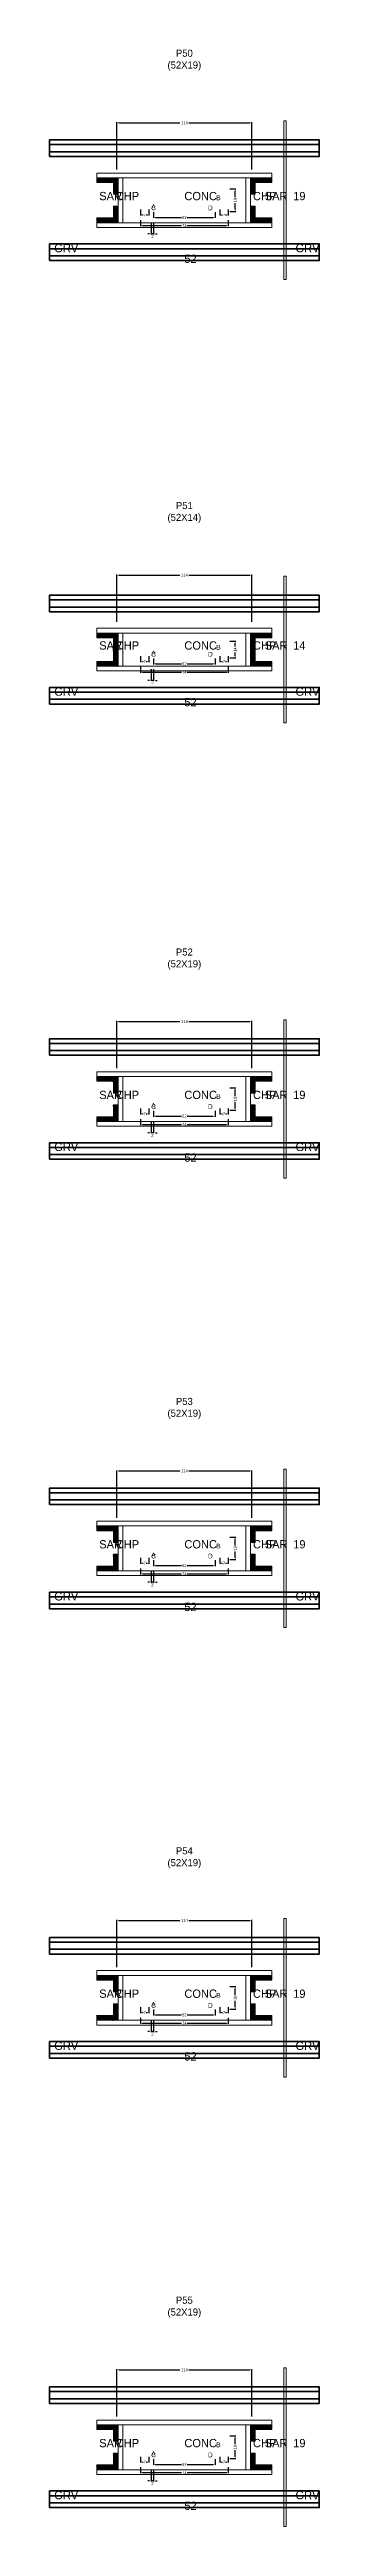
# Model space of a CAD drawing. Header units: centimetres. Extents: x -10500 to 4105, y -36866 to 295.
# Drawn here: x -114 to 114, y -20447 to -18353 of the extents above; entities that cross this region are included whole.
import ezdxf

# ---------------------------------------------------------------- set-up
doc = ezdxf.new("R2010")
doc.units = ezdxf.units.CM
for name, color, linetype in [('COTA', 241, 'Continuous'), ('GRAVATA', 224, 'Continuous'), ('Hachura', 251, 'Continuous'), ('NOMENCLATURA', 7, 'Continuous'), ('SARRAFO', 251, 'Continuous'), ('Texto Seção', 7, 'Continuous')]:
    doc.layers.add(name, color=color, linetype=linetype)
doc.dimstyles.new('cotax2', dxfattribs={"dimtxt": 2.5, "dimasz": 1.5, "dimexe": 0.5, "dimexo": 0.5, "dimgap": 0.5, "dimtad": 1, "dimcen": 2.5, "dimazin": 3, "dimtfac": 1, "dimtmove": 0, "dimatfit": 3})

# ---------------------------------------------------------------- blocks, each defined once
blk = doc.blocks.new('_CLOSEDFILLED')
at = {"color": 0, "linetype": 'BYBLOCK'}
blk.add_solid([(-1, 0.2), (0, 0), (-1, -0.2)], dxfattribs=at)
blk = doc.blocks.new('*D1288')
for p, q in [((-37, -18497), (-37, -18502)), ((-35.5, -18501.5), (-2.5, -18501.5)), ((2.5, -18501.5), (35.5, -18501.5)), ((37, -18497), (37, -18502))]:
    blk.add_line(p, q)
at = {"layer": 'Defpoints'}
for p in [(-37, -18496.5), (-37, -18501.5), (37, -18496.5)]:
    blk.add_point(p, dxfattribs=at)
at = {"layer": 'COTA', "xscale": 1.5, "yscale": 1.5, "rotation": 180}
blk.add_blockref('_CLOSEDFILLED', (-37, -18501.5), dxfattribs=at)
at = {"layer": 'COTA', "xscale": 1.5, "yscale": 1.5}
blk.add_blockref('_CLOSEDFILLED', (37, -18501.5), dxfattribs=at)
at = {"layer": 'COTA', "insert": (0, -18501.5), "char_height": 2.5, "attachment_point": 5}
blk.add_mtext('74', dxfattribs=at)
blk = doc.blocks.new('*D1289')
for p, q in [((-26, -18490), (-26, -18495)), ((26, -18490), (26, -18495)), ((-24.5, -18494.5), (-2.5, -18494.5)), ((2.5, -18494.5), (24.5, -18494.5))]:
    blk.add_line(p, q)
at = {"layer": 'Defpoints'}
for p in [(-26, -18489.5), (26, -18489.5), (-26, -18494.5)]:
    blk.add_point(p, dxfattribs=at)
at = {"layer": 'COTA', "xscale": 1.5, "yscale": 1.5, "rotation": 180}
blk.add_blockref('_CLOSEDFILLED', (-26, -18494.5), dxfattribs=at)
at = {"layer": 'COTA', "xscale": 1.5, "yscale": 1.5}
blk.add_blockref('_CLOSEDFILLED', (26, -18494.5), dxfattribs=at)
at = {"layer": 'COTA', "insert": (0, -18494.5), "char_height": 2.5, "attachment_point": 5}
blk.add_mtext('52', dxfattribs=at)
blk = doc.blocks.new('*D1290')
for p, q in [((38.5, -18470.5), (43.5, -18470.5)), ((43, -18477.5), (43, -18472)), ((38.5, -18489.5), (43.5, -18489.5)), ((43, -18488), (43, -18482.5))]:
    blk.add_line(p, q)
at = {"layer": 'Defpoints'}
for p in [(38, -18470.5), (38, -18489.5), (43, -18489.5)]:
    blk.add_point(p, dxfattribs=at)
at = {"layer": 'COTA', "xscale": 1.5, "yscale": 1.5}
for p, rotation in [((43, -18470.5), 90), ((43, -18489.5), 270)]:
    blk.add_blockref('_CLOSEDFILLED', p, dxfattribs=dict(at, rotation=rotation))
at = {"layer": 'COTA', "insert": (43, -18480), "char_height": 2.5, "attachment_point": 5, "rotation": 90}
blk.add_mtext('19', dxfattribs=at)
blk = doc.blocks.new('*D1291')
for p, q in [((-37, -18488), (-37, -18493)), ((-35.5, -18492.5), (-34.75, -18492.5)), ((-32.25, -18492.5), (-31.5, -18492.5)), ((-30, -18488), (-30, -18493))]:
    blk.add_line(p, q)
at = {"layer": 'Defpoints'}
for p in [(-37, -18487.5), (-37, -18492.5), (-30, -18487.5)]:
    blk.add_point(p, dxfattribs=at)
at = {"layer": 'COTA', "xscale": 1.5, "yscale": 1.5, "rotation": 180}
blk.add_blockref('_CLOSEDFILLED', (-37, -18492.5), dxfattribs=at)
at = {"layer": 'COTA', "xscale": 1.5, "yscale": 1.5}
blk.add_blockref('_CLOSEDFILLED', (-30, -18492.5), dxfattribs=at)
at = {"layer": 'COTA', "insert": (-33.5, -18492.5), "char_height": 2.5, "attachment_point": 5}
blk.add_mtext('7', dxfattribs=at)
blk = doc.blocks.new('*D1292')
for p, q in [((30, -18488), (30, -18493)), ((31.5, -18492.5), (32.25, -18492.5)), ((34.75, -18492.5), (35.5, -18492.5)), ((37, -18488), (37, -18493))]:
    blk.add_line(p, q)
at = {"layer": 'Defpoints'}
for p in [(30, -18487.5), (30, -18492.5), (37, -18487.5)]:
    blk.add_point(p, dxfattribs=at)
at = {"layer": 'COTA', "xscale": 1.5, "yscale": 1.5, "rotation": 180}
blk.add_blockref('_CLOSEDFILLED', (30, -18492.5), dxfattribs=at)
at = {"layer": 'COTA', "xscale": 1.5, "yscale": 1.5}
blk.add_blockref('_CLOSEDFILLED', (37, -18492.5), dxfattribs=at)
at = {"layer": 'COTA', "insert": (33.5, -18492.5), "char_height": 2.5, "attachment_point": 5}
blk.add_mtext('7', dxfattribs=at)
blk = doc.blocks.new('*D1293')
for p, q in [((-57, -18454), (-57, -18414)), ((-55.5, -18414.5), (-3.75, -18414.5)), ((3.75, -18414.5), (55.5, -18414.5)), ((57, -18454), (57, -18414))]:
    blk.add_line(p, q)
at = {"layer": 'Defpoints'}
for p in [(-57, -18414.5), (-57, -18454.5), (57, -18454.5)]:
    blk.add_point(p, dxfattribs=at)
at = {"layer": 'COTA', "xscale": 1.5, "yscale": 1.5, "rotation": 180}
blk.add_blockref('_CLOSEDFILLED', (-57, -18414.5), dxfattribs=at)
at = {"layer": 'COTA', "xscale": 1.5, "yscale": 1.5}
blk.add_blockref('_CLOSEDFILLED', (57, -18414.5), dxfattribs=at)
at = {"layer": 'COTA', "insert": (0, -18414.5), "char_height": 2.5, "attachment_point": 5}
blk.add_mtext('114', dxfattribs=at)
blk = doc.blocks.new('*D1314')
for p, q in [((-37, -18874.5), (-37, -18879.5)), ((-35.5, -18879), (-2.5, -18879)), ((2.5, -18879), (35.5, -18879)), ((37, -18874.5), (37, -18879.5))]:
    blk.add_line(p, q)
at = {"layer": 'Defpoints'}
for p in [(-37, -18874), (-37, -18879), (37, -18874)]:
    blk.add_point(p, dxfattribs=at)
at = {"layer": 'COTA', "xscale": 1.5, "yscale": 1.5, "rotation": 180}
blk.add_blockref('_CLOSEDFILLED', (-37, -18879), dxfattribs=at)
at = {"layer": 'COTA', "xscale": 1.5, "yscale": 1.5}
blk.add_blockref('_CLOSEDFILLED', (37, -18879), dxfattribs=at)
at = {"layer": 'COTA', "insert": (0, -18879), "char_height": 2.5, "attachment_point": 5}
blk.add_mtext('74', dxfattribs=at)
blk = doc.blocks.new('*D1315')
for p, q in [((-26, -18867.5), (-26, -18872.5)), ((26, -18867.5), (26, -18872.5)), ((-24.5, -18872), (-2.5, -18872)), ((2.5, -18872), (24.5, -18872))]:
    blk.add_line(p, q)
at = {"layer": 'Defpoints'}
for p in [(-26, -18867), (26, -18867), (-26, -18872)]:
    blk.add_point(p, dxfattribs=at)
at = {"layer": 'COTA', "xscale": 1.5, "yscale": 1.5, "rotation": 180}
blk.add_blockref('_CLOSEDFILLED', (-26, -18872), dxfattribs=at)
at = {"layer": 'COTA', "xscale": 1.5, "yscale": 1.5}
blk.add_blockref('_CLOSEDFILLED', (26, -18872), dxfattribs=at)
at = {"layer": 'COTA', "insert": (0, -18872), "char_height": 2.5, "attachment_point": 5}
blk.add_mtext('52', dxfattribs=at)
blk = doc.blocks.new('*D1316')
for p, q in [((38.5, -18853), (43.5, -18853)), ((38.5, -18867), (43.5, -18867)), ((43, -18857.5), (43, -18854.5)), ((43, -18865.5), (43, -18862.5))]:
    blk.add_line(p, q)
at = {"layer": 'Defpoints'}
for p in [(38, -18853), (38, -18867), (43, -18867)]:
    blk.add_point(p, dxfattribs=at)
at = {"layer": 'COTA', "xscale": 1.5, "yscale": 1.5}
for p, rotation in [((43, -18853), 90), ((43, -18867), 270)]:
    blk.add_blockref('_CLOSEDFILLED', p, dxfattribs=dict(at, rotation=rotation))
at = {"layer": 'COTA', "insert": (43, -18860), "char_height": 2.5, "attachment_point": 5, "rotation": 90}
blk.add_mtext('14', dxfattribs=at)
blk = doc.blocks.new('*D1317')
for p, q in [((-37, -18865.5), (-37, -18870.5)), ((-35.5, -18870), (-34.75, -18870)), ((-32.25, -18870), (-31.5, -18870)), ((-30, -18865.5), (-30, -18870.5))]:
    blk.add_line(p, q)
at = {"layer": 'Defpoints'}
for p in [(-37, -18865), (-37, -18870), (-30, -18865)]:
    blk.add_point(p, dxfattribs=at)
at = {"layer": 'COTA', "xscale": 1.5, "yscale": 1.5, "rotation": 180}
blk.add_blockref('_CLOSEDFILLED', (-37, -18870), dxfattribs=at)
at = {"layer": 'COTA', "xscale": 1.5, "yscale": 1.5}
blk.add_blockref('_CLOSEDFILLED', (-30, -18870), dxfattribs=at)
at = {"layer": 'COTA', "insert": (-33.5, -18870), "char_height": 2.5, "attachment_point": 5}
blk.add_mtext('7', dxfattribs=at)
blk = doc.blocks.new('*D1318')
for p, q in [((30, -18865.5), (30, -18870.5)), ((31.5, -18870), (32.25, -18870)), ((34.75, -18870), (35.5, -18870)), ((37, -18865.5), (37, -18870.5))]:
    blk.add_line(p, q)
at = {"layer": 'Defpoints'}
for p in [(30, -18865), (30, -18870), (37, -18865)]:
    blk.add_point(p, dxfattribs=at)
at = {"layer": 'COTA', "xscale": 1.5, "yscale": 1.5, "rotation": 180}
blk.add_blockref('_CLOSEDFILLED', (30, -18870), dxfattribs=at)
at = {"layer": 'COTA', "xscale": 1.5, "yscale": 1.5}
blk.add_blockref('_CLOSEDFILLED', (37, -18870), dxfattribs=at)
at = {"layer": 'COTA', "insert": (33.5, -18870), "char_height": 2.5, "attachment_point": 5}
blk.add_mtext('7', dxfattribs=at)
blk = doc.blocks.new('*D1319')
for p, q in [((-57, -18836.5), (-57, -18796.5)), ((-55.5, -18797), (-3.75, -18797)), ((3.75, -18797), (55.5, -18797)), ((57, -18836.5), (57, -18796.5))]:
    blk.add_line(p, q)
at = {"layer": 'Defpoints'}
for p in [(-57, -18797), (-57, -18837), (57, -18837)]:
    blk.add_point(p, dxfattribs=at)
at = {"layer": 'COTA', "xscale": 1.5, "yscale": 1.5, "rotation": 180}
blk.add_blockref('_CLOSEDFILLED', (-57, -18797), dxfattribs=at)
at = {"layer": 'COTA', "xscale": 1.5, "yscale": 1.5}
blk.add_blockref('_CLOSEDFILLED', (57, -18797), dxfattribs=at)
at = {"layer": 'COTA', "insert": (0, -18797), "char_height": 2.5, "attachment_point": 5}
blk.add_mtext('114', dxfattribs=at)
blk = doc.blocks.new('*D1340')
for p, q in [((-37, -19257), (-37, -19262)), ((-35.5, -19261.5), (-2.5, -19261.5)), ((2.5, -19261.5), (35.5, -19261.5)), ((37, -19257), (37, -19262))]:
    blk.add_line(p, q)
at = {"layer": 'Defpoints'}
for p in [(-37, -19256.5), (-37, -19261.5), (37, -19256.5)]:
    blk.add_point(p, dxfattribs=at)
at = {"layer": 'COTA', "xscale": 1.5, "yscale": 1.5, "rotation": 180}
blk.add_blockref('_CLOSEDFILLED', (-37, -19261.5), dxfattribs=at)
at = {"layer": 'COTA', "xscale": 1.5, "yscale": 1.5}
blk.add_blockref('_CLOSEDFILLED', (37, -19261.5), dxfattribs=at)
at = {"layer": 'COTA', "insert": (0, -19261.5), "char_height": 2.5, "attachment_point": 5}
blk.add_mtext('74', dxfattribs=at)
blk = doc.blocks.new('*D1341')
for p, q in [((-26, -19250), (-26, -19255)), ((-24.5, -19254.5), (-2.5, -19254.5)), ((2.5, -19254.5), (24.5, -19254.5)), ((26, -19250), (26, -19255))]:
    blk.add_line(p, q)
at = {"layer": 'Defpoints'}
for p in [(-26, -19249.5), (-26, -19254.5), (26, -19249.5)]:
    blk.add_point(p, dxfattribs=at)
at = {"layer": 'COTA', "xscale": 1.5, "yscale": 1.5, "rotation": 180}
blk.add_blockref('_CLOSEDFILLED', (-26, -19254.5), dxfattribs=at)
at = {"layer": 'COTA', "xscale": 1.5, "yscale": 1.5}
blk.add_blockref('_CLOSEDFILLED', (26, -19254.5), dxfattribs=at)
at = {"layer": 'COTA', "insert": (0, -19254.5), "char_height": 2.5, "attachment_point": 5}
blk.add_mtext('52', dxfattribs=at)
blk = doc.blocks.new('*D1342')
for p, q in [((38.5, -19230.5), (43.5, -19230.5)), ((43, -19237.5), (43, -19232)), ((43, -19248), (43, -19242.5)), ((38.5, -19249.5), (43.5, -19249.5))]:
    blk.add_line(p, q)
at = {"layer": 'Defpoints'}
for p in [(38, -19230.5), (38, -19249.5), (43, -19249.5)]:
    blk.add_point(p, dxfattribs=at)
at = {"layer": 'COTA', "xscale": 1.5, "yscale": 1.5}
for p, rotation in [((43, -19230.5), 90), ((43, -19249.5), 270)]:
    blk.add_blockref('_CLOSEDFILLED', p, dxfattribs=dict(at, rotation=rotation))
at = {"layer": 'COTA', "insert": (43, -19240), "char_height": 2.5, "attachment_point": 5, "rotation": 90}
blk.add_mtext('19', dxfattribs=at)
blk = doc.blocks.new('*D1343')
for p, q in [((-37, -19248), (-37, -19253)), ((-35.5, -19252.5), (-34.75, -19252.5)), ((-32.25, -19252.5), (-31.5, -19252.5)), ((-30, -19248), (-30, -19253))]:
    blk.add_line(p, q)
at = {"layer": 'Defpoints'}
for p in [(-37, -19247.5), (-30, -19247.5), (-37, -19252.5)]:
    blk.add_point(p, dxfattribs=at)
at = {"layer": 'COTA', "xscale": 1.5, "yscale": 1.5, "rotation": 180}
blk.add_blockref('_CLOSEDFILLED', (-37, -19252.5), dxfattribs=at)
at = {"layer": 'COTA', "xscale": 1.5, "yscale": 1.5}
blk.add_blockref('_CLOSEDFILLED', (-30, -19252.5), dxfattribs=at)
at = {"layer": 'COTA', "insert": (-33.5, -19252.5), "char_height": 2.5, "attachment_point": 5}
blk.add_mtext('7', dxfattribs=at)
blk = doc.blocks.new('*D1344')
for p, q in [((30, -19248), (30, -19253)), ((31.5, -19252.5), (32.25, -19252.5)), ((34.75, -19252.5), (35.5, -19252.5)), ((37, -19248), (37, -19253))]:
    blk.add_line(p, q)
at = {"layer": 'Defpoints'}
for p in [(30, -19247.5), (37, -19247.5), (30, -19252.5)]:
    blk.add_point(p, dxfattribs=at)
at = {"layer": 'COTA', "xscale": 1.5, "yscale": 1.5, "rotation": 180}
blk.add_blockref('_CLOSEDFILLED', (30, -19252.5), dxfattribs=at)
at = {"layer": 'COTA', "xscale": 1.5, "yscale": 1.5}
blk.add_blockref('_CLOSEDFILLED', (37, -19252.5), dxfattribs=at)
at = {"layer": 'COTA', "insert": (33.5, -19252.5), "char_height": 2.5, "attachment_point": 5}
blk.add_mtext('7', dxfattribs=at)
blk = doc.blocks.new('*D1345')
for p, q in [((-57, -19214), (-57, -19174)), ((-55.5, -19174.5), (-3.75, -19174.5)), ((3.75, -19174.5), (55.5, -19174.5)), ((57, -19214), (57, -19174))]:
    blk.add_line(p, q)
at = {"layer": 'Defpoints'}
for p in [(-57, -19174.5), (-57, -19214.5), (57, -19214.5)]:
    blk.add_point(p, dxfattribs=at)
at = {"layer": 'COTA', "xscale": 1.5, "yscale": 1.5, "rotation": 180}
blk.add_blockref('_CLOSEDFILLED', (-57, -19174.5), dxfattribs=at)
at = {"layer": 'COTA', "xscale": 1.5, "yscale": 1.5}
blk.add_blockref('_CLOSEDFILLED', (57, -19174.5), dxfattribs=at)
at = {"layer": 'COTA', "insert": (0, -19174.5), "char_height": 2.5, "attachment_point": 5}
blk.add_mtext('114', dxfattribs=at)
blk = doc.blocks.new('*D1366')
for p, q in [((-37, -19637), (-37, -19642)), ((-35.5, -19641.5), (-2.5, -19641.5)), ((2.5, -19641.5), (35.5, -19641.5)), ((37, -19637), (37, -19642))]:
    blk.add_line(p, q)
at = {"layer": 'Defpoints'}
for p in [(-37, -19636.5), (-37, -19641.5), (37, -19636.5)]:
    blk.add_point(p, dxfattribs=at)
at = {"layer": 'COTA', "xscale": 1.5, "yscale": 1.5, "rotation": 180}
blk.add_blockref('_CLOSEDFILLED', (-37, -19641.5), dxfattribs=at)
at = {"layer": 'COTA', "xscale": 1.5, "yscale": 1.5}
blk.add_blockref('_CLOSEDFILLED', (37, -19641.5), dxfattribs=at)
at = {"layer": 'COTA', "insert": (0, -19641.5), "char_height": 2.5, "attachment_point": 5}
blk.add_mtext('74', dxfattribs=at)
blk = doc.blocks.new('*D1367')
for p, q in [((-26, -19630), (-26, -19635)), ((-24.5, -19634.5), (-2.5, -19634.5)), ((2.5, -19634.5), (24.5, -19634.5)), ((26, -19630), (26, -19635))]:
    blk.add_line(p, q)
at = {"layer": 'Defpoints'}
for p in [(-26, -19629.5), (-26, -19634.5), (26, -19629.5)]:
    blk.add_point(p, dxfattribs=at)
at = {"layer": 'COTA', "xscale": 1.5, "yscale": 1.5, "rotation": 180}
blk.add_blockref('_CLOSEDFILLED', (-26, -19634.5), dxfattribs=at)
at = {"layer": 'COTA', "xscale": 1.5, "yscale": 1.5}
blk.add_blockref('_CLOSEDFILLED', (26, -19634.5), dxfattribs=at)
at = {"layer": 'COTA', "insert": (0, -19634.5), "char_height": 2.5, "attachment_point": 5}
blk.add_mtext('52', dxfattribs=at)
blk = doc.blocks.new('*D1368')
for p, q in [((38.5, -19610.5), (43.5, -19610.5)), ((43, -19617.5), (43, -19612)), ((43, -19628), (43, -19622.5)), ((38.5, -19629.5), (43.5, -19629.5))]:
    blk.add_line(p, q)
at = {"layer": 'Defpoints'}
for p in [(38, -19610.5), (38, -19629.5), (43, -19629.5)]:
    blk.add_point(p, dxfattribs=at)
at = {"layer": 'COTA', "xscale": 1.5, "yscale": 1.5}
for p, rotation in [((43, -19610.5), 90), ((43, -19629.5), 270)]:
    blk.add_blockref('_CLOSEDFILLED', p, dxfattribs=dict(at, rotation=rotation))
at = {"layer": 'COTA', "insert": (43, -19620), "char_height": 2.5, "attachment_point": 5, "rotation": 90}
blk.add_mtext('19', dxfattribs=at)
blk = doc.blocks.new('*D1369')
for p, q in [((-37, -19628), (-37, -19633)), ((-35.5, -19632.5), (-34.75, -19632.5)), ((-32.25, -19632.5), (-31.5, -19632.5)), ((-30, -19628), (-30, -19633))]:
    blk.add_line(p, q)
at = {"layer": 'Defpoints'}
for p in [(-37, -19627.5), (-37, -19632.5), (-30, -19627.5)]:
    blk.add_point(p, dxfattribs=at)
at = {"layer": 'COTA', "xscale": 1.5, "yscale": 1.5, "rotation": 180}
blk.add_blockref('_CLOSEDFILLED', (-37, -19632.5), dxfattribs=at)
at = {"layer": 'COTA', "xscale": 1.5, "yscale": 1.5}
blk.add_blockref('_CLOSEDFILLED', (-30, -19632.5), dxfattribs=at)
at = {"layer": 'COTA', "insert": (-33.5, -19632.5), "char_height": 2.5, "attachment_point": 5}
blk.add_mtext('7', dxfattribs=at)
blk = doc.blocks.new('*D1370')
for p, q in [((30, -19628), (30, -19633)), ((31.5, -19632.5), (32.25, -19632.5)), ((34.75, -19632.5), (35.5, -19632.5)), ((37, -19628), (37, -19633))]:
    blk.add_line(p, q)
at = {"layer": 'Defpoints'}
for p in [(30, -19627.5), (30, -19632.5), (37, -19627.5)]:
    blk.add_point(p, dxfattribs=at)
at = {"layer": 'COTA', "xscale": 1.5, "yscale": 1.5, "rotation": 180}
blk.add_blockref('_CLOSEDFILLED', (30, -19632.5), dxfattribs=at)
at = {"layer": 'COTA', "xscale": 1.5, "yscale": 1.5}
blk.add_blockref('_CLOSEDFILLED', (37, -19632.5), dxfattribs=at)
at = {"layer": 'COTA', "insert": (33.5, -19632.5), "char_height": 2.5, "attachment_point": 5}
blk.add_mtext('7', dxfattribs=at)
blk = doc.blocks.new('*D1371')
for p, q in [((-57, -19594), (-57, -19554)), ((-55.5, -19554.5), (-3.75, -19554.5)), ((3.75, -19554.5), (55.5, -19554.5)), ((57, -19594), (57, -19554))]:
    blk.add_line(p, q)
at = {"layer": 'Defpoints'}
for p in [(-57, -19554.5), (-57, -19594.5), (57, -19594.5)]:
    blk.add_point(p, dxfattribs=at)
at = {"layer": 'COTA', "xscale": 1.5, "yscale": 1.5, "rotation": 180}
blk.add_blockref('_CLOSEDFILLED', (-57, -19554.5), dxfattribs=at)
at = {"layer": 'COTA', "xscale": 1.5, "yscale": 1.5}
blk.add_blockref('_CLOSEDFILLED', (57, -19554.5), dxfattribs=at)
at = {"layer": 'COTA', "insert": (0, -19554.5), "char_height": 2.5, "attachment_point": 5}
blk.add_mtext('114', dxfattribs=at)
blk = doc.blocks.new('*D1392')
for p, q in [((-37, -20017), (-37, -20022)), ((-35.5, -20021.5), (-2.5, -20021.5)), ((2.5, -20021.5), (35.5, -20021.5)), ((37, -20017), (37, -20022))]:
    blk.add_line(p, q)
at = {"layer": 'Defpoints'}
for p in [(-37, -20016.5), (-37, -20021.5), (37, -20016.5)]:
    blk.add_point(p, dxfattribs=at)
at = {"layer": 'COTA', "xscale": 1.5, "yscale": 1.5, "rotation": 180}
blk.add_blockref('_CLOSEDFILLED', (-37, -20021.5), dxfattribs=at)
at = {"layer": 'COTA', "xscale": 1.5, "yscale": 1.5}
blk.add_blockref('_CLOSEDFILLED', (37, -20021.5), dxfattribs=at)
at = {"layer": 'COTA', "insert": (0, -20021.5), "char_height": 2.5, "attachment_point": 5}
blk.add_mtext('74', dxfattribs=at)
blk = doc.blocks.new('*D1393')
for p, q in [((-26, -20010), (-26, -20015)), ((-24.5, -20014.5), (-2.5, -20014.5)), ((2.5, -20014.5), (24.5, -20014.5)), ((26, -20010), (26, -20015))]:
    blk.add_line(p, q)
at = {"layer": 'Defpoints'}
for p in [(-26, -20009.5), (-26, -20014.5), (26, -20009.5)]:
    blk.add_point(p, dxfattribs=at)
at = {"layer": 'COTA', "xscale": 1.5, "yscale": 1.5, "rotation": 180}
blk.add_blockref('_CLOSEDFILLED', (-26, -20014.5), dxfattribs=at)
at = {"layer": 'COTA', "xscale": 1.5, "yscale": 1.5}
blk.add_blockref('_CLOSEDFILLED', (26, -20014.5), dxfattribs=at)
at = {"layer": 'COTA', "insert": (0, -20014.5), "char_height": 2.5, "attachment_point": 5}
blk.add_mtext('52', dxfattribs=at)
blk = doc.blocks.new('*D1394')
for p, q in [((38.5, -19990.5), (43.5, -19990.5)), ((43, -19997.5), (43, -19992)), ((38.5, -20009.5), (43.5, -20009.5)), ((43, -20008), (43, -20002.5))]:
    blk.add_line(p, q)
at = {"layer": 'Defpoints'}
for p in [(38, -19990.5), (38, -20009.5), (43, -20009.5)]:
    blk.add_point(p, dxfattribs=at)
at = {"layer": 'COTA', "xscale": 1.5, "yscale": 1.5}
for p, rotation in [((43, -19990.5), 90), ((43, -20009.5), 270)]:
    blk.add_blockref('_CLOSEDFILLED', p, dxfattribs=dict(at, rotation=rotation))
at = {"layer": 'COTA', "insert": (43, -20000), "char_height": 2.5, "attachment_point": 5, "rotation": 90}
blk.add_mtext('19', dxfattribs=at)
blk = doc.blocks.new('*D1395')
for p, q in [((-37, -20008), (-37, -20013)), ((-35.5, -20012.5), (-34.75, -20012.5)), ((-32.25, -20012.5), (-31.5, -20012.5)), ((-30, -20008), (-30, -20013))]:
    blk.add_line(p, q)
at = {"layer": 'Defpoints'}
for p in [(-37, -20007.5), (-37, -20012.5), (-30, -20007.5)]:
    blk.add_point(p, dxfattribs=at)
at = {"layer": 'COTA', "xscale": 1.5, "yscale": 1.5, "rotation": 180}
blk.add_blockref('_CLOSEDFILLED', (-37, -20012.5), dxfattribs=at)
at = {"layer": 'COTA', "xscale": 1.5, "yscale": 1.5}
blk.add_blockref('_CLOSEDFILLED', (-30, -20012.5), dxfattribs=at)
at = {"layer": 'COTA', "insert": (-33.5, -20012.5), "char_height": 2.5, "attachment_point": 5}
blk.add_mtext('7', dxfattribs=at)
blk = doc.blocks.new('*D1396')
for p, q in [((30, -20008), (30, -20013)), ((31.5, -20012.5), (32.25, -20012.5)), ((34.75, -20012.5), (35.5, -20012.5)), ((37, -20008), (37, -20013))]:
    blk.add_line(p, q)
at = {"layer": 'Defpoints'}
for p in [(30, -20007.5), (30, -20012.5), (37, -20007.5)]:
    blk.add_point(p, dxfattribs=at)
at = {"layer": 'COTA', "xscale": 1.5, "yscale": 1.5, "rotation": 180}
blk.add_blockref('_CLOSEDFILLED', (30, -20012.5), dxfattribs=at)
at = {"layer": 'COTA', "xscale": 1.5, "yscale": 1.5}
blk.add_blockref('_CLOSEDFILLED', (37, -20012.5), dxfattribs=at)
at = {"layer": 'COTA', "insert": (33.5, -20012.5), "char_height": 2.5, "attachment_point": 5}
blk.add_mtext('7', dxfattribs=at)
blk = doc.blocks.new('*D1397')
for p, q in [((-57, -19974), (-57, -19934)), ((-55.5, -19934.5), (-3.75, -19934.5)), ((3.75, -19934.5), (55.5, -19934.5)), ((57, -19974), (57, -19934))]:
    blk.add_line(p, q)
at = {"layer": 'Defpoints'}
for p in [(-57, -19934.5), (-57, -19974.5), (57, -19974.5)]:
    blk.add_point(p, dxfattribs=at)
at = {"layer": 'COTA', "xscale": 1.5, "yscale": 1.5, "rotation": 180}
blk.add_blockref('_CLOSEDFILLED', (-57, -19934.5), dxfattribs=at)
at = {"layer": 'COTA', "xscale": 1.5, "yscale": 1.5}
blk.add_blockref('_CLOSEDFILLED', (57, -19934.5), dxfattribs=at)
at = {"layer": 'COTA', "insert": (0, -19934.5), "char_height": 2.5, "attachment_point": 5}
blk.add_mtext('114', dxfattribs=at)
blk = doc.blocks.new('*D1418')
for p, q in [((-37, -20397), (-37, -20402)), ((37, -20397), (37, -20402)), ((-35.5, -20401.5), (-2.5, -20401.5)), ((2.5, -20401.5), (35.5, -20401.5))]:
    blk.add_line(p, q)
at = {"layer": 'Defpoints'}
for p in [(-37, -20396.5), (37, -20396.5), (-37, -20401.5)]:
    blk.add_point(p, dxfattribs=at)
at = {"layer": 'COTA', "xscale": 1.5, "yscale": 1.5, "rotation": 180}
blk.add_blockref('_CLOSEDFILLED', (-37, -20401.5), dxfattribs=at)
at = {"layer": 'COTA', "xscale": 1.5, "yscale": 1.5}
blk.add_blockref('_CLOSEDFILLED', (37, -20401.5), dxfattribs=at)
at = {"layer": 'COTA', "insert": (0, -20401.5), "char_height": 2.5, "attachment_point": 5}
blk.add_mtext('74', dxfattribs=at)
blk = doc.blocks.new('*D1419')
for p, q in [((-26, -20390), (-26, -20395)), ((-24.5, -20394.5), (-2.5, -20394.5)), ((2.5, -20394.5), (24.5, -20394.5)), ((26, -20390), (26, -20395))]:
    blk.add_line(p, q)
at = {"layer": 'Defpoints'}
for p in [(-26, -20389.5), (-26, -20394.5), (26, -20389.5)]:
    blk.add_point(p, dxfattribs=at)
at = {"layer": 'COTA', "xscale": 1.5, "yscale": 1.5, "rotation": 180}
blk.add_blockref('_CLOSEDFILLED', (-26, -20394.5), dxfattribs=at)
at = {"layer": 'COTA', "xscale": 1.5, "yscale": 1.5}
blk.add_blockref('_CLOSEDFILLED', (26, -20394.5), dxfattribs=at)
at = {"layer": 'COTA', "insert": (0, -20394.5), "char_height": 2.5, "attachment_point": 5}
blk.add_mtext('52', dxfattribs=at)
blk = doc.blocks.new('*D1420')
for p, q in [((38.5, -20370.5), (43.5, -20370.5)), ((43, -20377.5), (43, -20372)), ((38.5, -20389.5), (43.5, -20389.5)), ((43, -20388), (43, -20382.5))]:
    blk.add_line(p, q)
at = {"layer": 'Defpoints'}
for p in [(38, -20370.5), (38, -20389.5), (43, -20389.5)]:
    blk.add_point(p, dxfattribs=at)
at = {"layer": 'COTA', "xscale": 1.5, "yscale": 1.5}
for p, rotation in [((43, -20370.5), 90), ((43, -20389.5), 270)]:
    blk.add_blockref('_CLOSEDFILLED', p, dxfattribs=dict(at, rotation=rotation))
at = {"layer": 'COTA', "insert": (43, -20380), "char_height": 2.5, "attachment_point": 5, "rotation": 90}
blk.add_mtext('19', dxfattribs=at)
blk = doc.blocks.new('*D1421')
for p, q in [((-37, -20388), (-37, -20393)), ((-35.5, -20392.5), (-34.75, -20392.5)), ((-32.25, -20392.5), (-31.5, -20392.5)), ((-30, -20388), (-30, -20393))]:
    blk.add_line(p, q)
at = {"layer": 'Defpoints'}
for p in [(-37, -20387.5), (-37, -20392.5), (-30, -20387.5)]:
    blk.add_point(p, dxfattribs=at)
at = {"layer": 'COTA', "xscale": 1.5, "yscale": 1.5, "rotation": 180}
blk.add_blockref('_CLOSEDFILLED', (-37, -20392.5), dxfattribs=at)
at = {"layer": 'COTA', "xscale": 1.5, "yscale": 1.5}
blk.add_blockref('_CLOSEDFILLED', (-30, -20392.5), dxfattribs=at)
at = {"layer": 'COTA', "insert": (-33.5, -20392.5), "char_height": 2.5, "attachment_point": 5}
blk.add_mtext('7', dxfattribs=at)
blk = doc.blocks.new('*D1422')
for p, q in [((30, -20388), (30, -20393)), ((31.5, -20392.5), (32.25, -20392.5)), ((34.75, -20392.5), (35.5, -20392.5)), ((37, -20388), (37, -20393))]:
    blk.add_line(p, q)
at = {"layer": 'Defpoints'}
for p in [(30, -20387.5), (30, -20392.5), (37, -20387.5)]:
    blk.add_point(p, dxfattribs=at)
at = {"layer": 'COTA', "xscale": 1.5, "yscale": 1.5, "rotation": 180}
blk.add_blockref('_CLOSEDFILLED', (30, -20392.5), dxfattribs=at)
at = {"layer": 'COTA', "xscale": 1.5, "yscale": 1.5}
blk.add_blockref('_CLOSEDFILLED', (37, -20392.5), dxfattribs=at)
at = {"layer": 'COTA', "insert": (33.5, -20392.5), "char_height": 2.5, "attachment_point": 5}
blk.add_mtext('7', dxfattribs=at)
blk = doc.blocks.new('*D1423')
for p, q in [((-57, -20354), (-57, -20314)), ((-55.5, -20314.5), (-3.75, -20314.5)), ((3.75, -20314.5), (55.5, -20314.5)), ((57, -20354), (57, -20314))]:
    blk.add_line(p, q)
at = {"layer": 'Defpoints'}
for p in [(-57, -20314.5), (-57, -20354.5), (57, -20354.5)]:
    blk.add_point(p, dxfattribs=at)
at = {"layer": 'COTA', "xscale": 1.5, "yscale": 1.5, "rotation": 180}
blk.add_blockref('_CLOSEDFILLED', (-57, -20314.5), dxfattribs=at)
at = {"layer": 'COTA', "xscale": 1.5, "yscale": 1.5}
blk.add_blockref('_CLOSEDFILLED', (57, -20314.5), dxfattribs=at)
at = {"layer": 'COTA', "insert": (0, -20314.5), "char_height": 2.5, "attachment_point": 5}
blk.add_mtext('114', dxfattribs=at)

msp = doc.modelspace()

# ---------------------------------------------------------------- hatches: boundary and pattern name
at = {"layer": 'SARRAFO'}
h = msp.add_hatch(dxfattribs=at)
h.set_pattern_fill('SOLID', scale=2)
h.paths.add_polyline_path([(-74, -18465), (-60, -18465), (-60, -18461), (-74, -18461)])
h = msp.add_hatch(dxfattribs=at)
h.set_pattern_fill('SOLID', scale=2)
h.paths.add_polyline_path([(-60, -18475), (-56, -18475), (-56, -18461), (-60, -18461)])
h = msp.add_hatch(dxfattribs=at)
h.set_pattern_fill('SOLID', scale=2)
h.paths.add_polyline_path([(56, -18475), (60, -18475), (60, -18461), (56, -18461)])
h = msp.add_hatch(dxfattribs=at)
h.set_pattern_fill('SOLID', scale=2)
h.paths.add_polyline_path([(60, -18465), (74, -18465), (74, -18461), (60, -18461)])
h = msp.add_hatch(dxfattribs=at)
h.set_pattern_fill('SOLID', scale=2)
h.paths.add_polyline_path([(-60, -18499), (-56, -18499), (-56, -18485), (-60, -18485)])
h = msp.add_hatch(dxfattribs=at)
h.set_pattern_fill('SOLID', scale=2)
h.paths.add_polyline_path([(56, -18499), (60, -18499), (60, -18485), (56, -18485)])
h = msp.add_hatch(dxfattribs=at)
h.set_pattern_fill('SOLID', scale=2)
h.paths.add_polyline_path([(-74, -18499), (-60, -18499), (-60, -18495), (-74, -18495)])
h = msp.add_hatch(dxfattribs=at)
h.set_pattern_fill('SOLID', scale=2)
h.paths.add_polyline_path([(60, -18499), (74, -18499), (74, -18495), (60, -18495)])
h = msp.add_hatch(dxfattribs=at)
h.set_pattern_fill('SOLID', scale=2)
h.paths.add_polyline_path([(-74, -18850), (-60, -18850), (-60, -18846), (-74, -18846)])
h = msp.add_hatch(dxfattribs=at)
h.set_pattern_fill('SOLID', scale=2)
h.paths.add_polyline_path([(-60, -18860), (-56, -18860), (-56, -18846), (-60, -18846)])
h = msp.add_hatch(dxfattribs=at)
h.set_pattern_fill('SOLID', scale=2)
h.paths.add_polyline_path([(56, -18860), (60, -18860), (60, -18846), (56, -18846)])
h = msp.add_hatch(dxfattribs=at)
h.set_pattern_fill('SOLID', scale=2)
h.paths.add_polyline_path([(60, -18850), (74, -18850), (74, -18846), (60, -18846)])
h = msp.add_hatch(dxfattribs=at)
h.set_pattern_fill('SOLID', scale=2)
h.paths.add_polyline_path([(-74, -18874), (-60, -18874), (-60, -18870), (-74, -18870)])
h = msp.add_hatch(dxfattribs=at)
h.set_pattern_fill('SOLID', scale=2)
h.paths.add_polyline_path([(-60, -18874), (-56, -18874), (-56, -18860), (-60, -18860)])
h = msp.add_hatch(dxfattribs=at)
h.set_pattern_fill('SOLID', scale=2)
h.paths.add_polyline_path([(56, -18874), (60, -18874), (60, -18860), (56, -18860)])
h = msp.add_hatch(dxfattribs=at)
h.set_pattern_fill('SOLID', scale=2)
h.paths.add_polyline_path([(60, -18874), (74, -18874), (74, -18870), (60, -18870)])
h = msp.add_hatch(dxfattribs=at)
h.set_pattern_fill('SOLID', scale=2)
h.paths.add_polyline_path([(-74, -19225), (-60, -19225), (-60, -19221), (-74, -19221)])
h = msp.add_hatch(dxfattribs=at)
h.set_pattern_fill('SOLID', scale=2)
h.paths.add_polyline_path([(-60, -19235), (-56, -19235), (-56, -19221), (-60, -19221)])
h = msp.add_hatch(dxfattribs=at)
h.set_pattern_fill('SOLID', scale=2)
h.paths.add_polyline_path([(56, -19235), (60, -19235), (60, -19221), (56, -19221)])
h = msp.add_hatch(dxfattribs=at)
h.set_pattern_fill('SOLID', scale=2)
h.paths.add_polyline_path([(60, -19225), (74, -19225), (74, -19221), (60, -19221)])
h = msp.add_hatch(dxfattribs=at)
h.set_pattern_fill('SOLID', scale=2)
h.paths.add_polyline_path([(-60, -19259), (-56, -19259), (-56, -19245), (-60, -19245)])
h = msp.add_hatch(dxfattribs=at)
h.set_pattern_fill('SOLID', scale=2)
h.paths.add_polyline_path([(56, -19259), (60, -19259), (60, -19245), (56, -19245)])
h = msp.add_hatch(dxfattribs=at)
h.set_pattern_fill('SOLID', scale=2)
h.paths.add_polyline_path([(-74, -19259), (-60, -19259), (-60, -19255), (-74, -19255)])
h = msp.add_hatch(dxfattribs=at)
h.set_pattern_fill('SOLID', scale=2)
h.paths.add_polyline_path([(60, -19259), (74, -19259), (74, -19255), (60, -19255)])
h = msp.add_hatch(dxfattribs=at)
h.set_pattern_fill('SOLID', scale=2)
h.paths.add_polyline_path([(-74, -19605), (-60, -19605), (-60, -19601), (-74, -19601)])
h = msp.add_hatch(dxfattribs=at)
h.set_pattern_fill('SOLID', scale=2)
h.paths.add_polyline_path([(-60, -19615), (-56, -19615), (-56, -19601), (-60, -19601)])
h = msp.add_hatch(dxfattribs=at)
h.set_pattern_fill('SOLID', scale=2)
h.paths.add_polyline_path([(56, -19615), (60, -19615), (60, -19601), (56, -19601)])
h = msp.add_hatch(dxfattribs=at)
h.set_pattern_fill('SOLID', scale=2)
h.paths.add_polyline_path([(60, -19605), (74, -19605), (74, -19601), (60, -19601)])
h = msp.add_hatch(dxfattribs=at)
h.set_pattern_fill('SOLID', scale=2)
h.paths.add_polyline_path([(-74, -19639), (-60, -19639), (-60, -19635), (-74, -19635)])
h = msp.add_hatch(dxfattribs=at)
h.set_pattern_fill('SOLID', scale=2)
h.paths.add_polyline_path([(-60, -19639), (-56, -19639), (-56, -19625), (-60, -19625)])
h = msp.add_hatch(dxfattribs=at)
h.set_pattern_fill('SOLID', scale=2)
h.paths.add_polyline_path([(56, -19639), (60, -19639), (60, -19625), (56, -19625)])
h = msp.add_hatch(dxfattribs=at)
h.set_pattern_fill('SOLID', scale=2)
h.paths.add_polyline_path([(60, -19639), (74, -19639), (74, -19635), (60, -19635)])
h = msp.add_hatch(dxfattribs=at)
h.set_pattern_fill('SOLID', scale=2)
h.paths.add_polyline_path([(-74, -19985), (-60, -19985), (-60, -19981), (-74, -19981)])
h = msp.add_hatch(dxfattribs=at)
h.set_pattern_fill('SOLID', scale=2)
h.paths.add_polyline_path([(-60, -19995), (-56, -19995), (-56, -19981), (-60, -19981)])
h = msp.add_hatch(dxfattribs=at)
h.set_pattern_fill('SOLID', scale=2)
h.paths.add_polyline_path([(56, -19995), (60, -19995), (60, -19981), (56, -19981)])
h = msp.add_hatch(dxfattribs=at)
h.set_pattern_fill('SOLID', scale=2)
h.paths.add_polyline_path([(60, -19985), (74, -19985), (74, -19981), (60, -19981)])
h = msp.add_hatch(dxfattribs=at)
h.set_pattern_fill('SOLID', scale=2)
h.paths.add_polyline_path([(-74, -20019), (-60, -20019), (-60, -20015), (-74, -20015)])
h = msp.add_hatch(dxfattribs=at)
h.set_pattern_fill('SOLID', scale=2)
h.paths.add_polyline_path([(-60, -20019), (-56, -20019), (-56, -20005), (-60, -20005)])
h = msp.add_hatch(dxfattribs=at)
h.set_pattern_fill('SOLID', scale=2)
h.paths.add_polyline_path([(56, -20019), (60, -20019), (60, -20005), (56, -20005)])
h = msp.add_hatch(dxfattribs=at)
h.set_pattern_fill('SOLID', scale=2)
h.paths.add_polyline_path([(60, -20019), (74, -20019), (74, -20015), (60, -20015)])
h = msp.add_hatch(dxfattribs=at)
h.set_pattern_fill('SOLID', scale=2)
h.paths.add_polyline_path([(-74, -20365), (-60, -20365), (-60, -20361), (-74, -20361)])
h = msp.add_hatch(dxfattribs=at)
h.set_pattern_fill('SOLID', scale=2)
h.paths.add_polyline_path([(-60, -20375), (-56, -20375), (-56, -20361), (-60, -20361)])
h = msp.add_hatch(dxfattribs=at)
h.set_pattern_fill('SOLID', scale=2)
h.paths.add_polyline_path([(56, -20375), (60, -20375), (60, -20361), (56, -20361)])
h = msp.add_hatch(dxfattribs=at)
h.set_pattern_fill('SOLID', scale=2)
h.paths.add_polyline_path([(60, -20365), (74, -20365), (74, -20361), (60, -20361)])
h = msp.add_hatch(dxfattribs=at)
h.set_pattern_fill('SOLID', scale=2)
h.paths.add_polyline_path([(-74, -20399), (-60, -20399), (-60, -20395), (-74, -20395)])
h = msp.add_hatch(dxfattribs=at)
h.set_pattern_fill('SOLID', scale=2)
h.paths.add_polyline_path([(-60, -20399), (-56, -20399), (-56, -20385), (-60, -20385)])
h = msp.add_hatch(dxfattribs=at)
h.set_pattern_fill('SOLID', scale=2)
h.paths.add_polyline_path([(56, -20399), (60, -20399), (60, -20385), (56, -20385)])
h = msp.add_hatch(dxfattribs=at)
h.set_pattern_fill('SOLID', scale=2)
h.paths.add_polyline_path([(60, -20399), (74, -20399), (74, -20395), (60, -20395)])

# ---------------------------------------------------------------- linework, layer by layer
at = {"layer": 'GRAVATA', "lineweight": 50}
for points in [[(-114, -18443), (114, -18443), (114, -18429), (-114, -18429)], [(-114, -18439), (114, -18439), (114, -18433), (-114, -18433)], [(-114, -18531), (114, -18531), (114, -18517), (-114, -18517)], [(-114, -18527), (114, -18527), (114, -18521), (-114, -18521)], [(-114, -18828), (114, -18828), (114, -18814), (-114, -18814)], [(-114, -18824), (114, -18824), (114, -18818), (-114, -18818)], [(-114, -18906), (114, -18906), (114, -18892), (-114, -18892)], [(-114, -18902), (114, -18902), (114, -18896), (-114, -18896)], [(-114, -19203), (114, -19203), (114, -19189), (-114, -19189)], [(-114, -19199), (114, -19199), (114, -19193), (-114, -19193)], [(-114, -19291), (114, -19291), (114, -19277), (-114, -19277)], [(-114, -19287), (114, -19287), (114, -19281), (-114, -19281)], [(-114, -19583), (114, -19583), (114, -19569), (-114, -19569)], [(-114, -19579), (114, -19579), (114, -19573), (-114, -19573)], [(-114, -19671), (114, -19671), (114, -19657), (-114, -19657)], [(-114, -19667), (114, -19667), (114, -19661), (-114, -19661)], [(-114, -19963), (114, -19963), (114, -19949), (-114, -19949)], [(-114, -19959), (114, -19959), (114, -19953), (-114, -19953)], [(-114, -20051), (114, -20051), (114, -20037), (-114, -20037)], [(-114, -20047), (114, -20047), (114, -20041), (-114, -20041)], [(-114, -20343), (114, -20343), (114, -20329), (-114, -20329)], [(-114, -20339), (114, -20339), (114, -20333), (-114, -20333)], [(-114, -20431), (114, -20431), (114, -20417), (-114, -20417)], [(-114, -20427), (114, -20427), (114, -20421), (-114, -20421)]]:
    msp.add_lwpolyline(points, close=True, dxfattribs=at)
at = {"layer": 'Hachura', "lineweight": 13}
for points in [[(84, -18547), (86, -18547), (86, -18413), (84, -18413)], [(84, -18922), (86, -18922), (86, -18798), (84, -18798)], [(84, -19307), (86, -19307), (86, -19173), (84, -19173)], [(84, -19687), (86, -19687), (86, -19553), (84, -19553)], [(84, -20067), (86, -20067), (86, -19933), (84, -19933)], [(84, -20447), (86, -20447), (86, -20313), (84, -20313)]]:
    msp.add_lwpolyline(points, close=True, dxfattribs=at)
at = {"layer": 'Hachura', "lineweight": 18}
for points in [[(-74, -18461), (74, -18461), (74, -18457), (-74, -18457)], [(-56, -18499), (-52, -18499), (-52, -18461), (-56, -18461)], [(52, -18499), (56, -18499), (56, -18461), (52, -18461)], [(-74, -18503), (74, -18503), (74, -18499), (-74, -18499)], [(-74, -18846), (74, -18846), (74, -18842), (-74, -18842)], [(-56, -18874), (-52, -18874), (-52, -18846), (-56, -18846)], [(52, -18874), (56, -18874), (56, -18846), (52, -18846)], [(-74, -18878), (74, -18878), (74, -18874), (-74, -18874)], [(-74, -19221), (74, -19221), (74, -19217), (-74, -19217)], [(-56, -19259), (-52, -19259), (-52, -19221), (-56, -19221)], [(52, -19259), (56, -19259), (56, -19221), (52, -19221)], [(-74, -19263), (74, -19263), (74, -19259), (-74, -19259)], [(-74, -19601), (74, -19601), (74, -19597), (-74, -19597)], [(-56, -19639), (-52, -19639), (-52, -19601), (-56, -19601)], [(52, -19639), (56, -19639), (56, -19601), (52, -19601)], [(-74, -19643), (74, -19643), (74, -19639), (-74, -19639)], [(-74, -19981), (74, -19981), (74, -19977), (-74, -19977)], [(-56, -20019), (-52, -20019), (-52, -19981), (-56, -19981)], [(52, -20019), (56, -20019), (56, -19981), (52, -19981)], [(-74, -20023), (74, -20023), (74, -20019), (-74, -20019)], [(-74, -20361), (74, -20361), (74, -20357), (-74, -20357)], [(-56, -20399), (-52, -20399), (-52, -20361), (-56, -20361)], [(52, -20399), (56, -20399), (56, -20361), (52, -20361)], [(-74, -20403), (74, -20403), (74, -20399), (-74, -20399)]]:
    msp.add_lwpolyline(points, close=True, dxfattribs=at)
at = {"layer": 'SARRAFO', "lineweight": 13}
for points in [[(-74, -18465), (-60, -18465), (-60, -18461), (-74, -18461)], [(-60, -18475), (-56, -18475), (-56, -18461), (-60, -18461)], [(56, -18475), (60, -18475), (60, -18461), (56, -18461)], [(60, -18465), (74, -18465), (74, -18461), (60, -18461)], [(-60, -18499), (-56, -18499), (-56, -18485), (-60, -18485)], [(56, -18499), (60, -18499), (60, -18485), (56, -18485)], [(-74, -18499), (-60, -18499), (-60, -18495), (-74, -18495)], [(60, -18499), (74, -18499), (74, -18495), (60, -18495)], [(-74, -18850), (-60, -18850), (-60, -18846), (-74, -18846)], [(-60, -18860), (-56, -18860), (-56, -18846), (-60, -18846)], [(56, -18860), (60, -18860), (60, -18846), (56, -18846)], [(60, -18850), (74, -18850), (74, -18846), (60, -18846)], [(-74, -18874), (-60, -18874), (-60, -18870), (-74, -18870)], [(-60, -18874), (-56, -18874), (-56, -18860), (-60, -18860)], [(56, -18874), (60, -18874), (60, -18860), (56, -18860)], [(60, -18874), (74, -18874), (74, -18870), (60, -18870)], [(-74, -19225), (-60, -19225), (-60, -19221), (-74, -19221)], [(-60, -19235), (-56, -19235), (-56, -19221), (-60, -19221)], [(56, -19235), (60, -19235), (60, -19221), (56, -19221)], [(60, -19225), (74, -19225), (74, -19221), (60, -19221)], [(-60, -19259), (-56, -19259), (-56, -19245), (-60, -19245)], [(56, -19259), (60, -19259), (60, -19245), (56, -19245)], [(-74, -19259), (-60, -19259), (-60, -19255), (-74, -19255)], [(60, -19259), (74, -19259), (74, -19255), (60, -19255)], [(-74, -19605), (-60, -19605), (-60, -19601), (-74, -19601)], [(-60, -19615), (-56, -19615), (-56, -19601), (-60, -19601)], [(56, -19615), (60, -19615), (60, -19601), (56, -19601)], [(60, -19605), (74, -19605), (74, -19601), (60, -19601)], [(-74, -19639), (-60, -19639), (-60, -19635), (-74, -19635)], [(-60, -19639), (-56, -19639), (-56, -19625), (-60, -19625)], [(56, -19639), (60, -19639), (60, -19625), (56, -19625)], [(60, -19639), (74, -19639), (74, -19635), (60, -19635)], [(-74, -19985), (-60, -19985), (-60, -19981), (-74, -19981)], [(-60, -19995), (-56, -19995), (-56, -19981), (-60, -19981)], [(56, -19995), (60, -19995), (60, -19981), (56, -19981)], [(60, -19985), (74, -19985), (74, -19981), (60, -19981)], [(-74, -20019), (-60, -20019), (-60, -20015), (-74, -20015)], [(-60, -20019), (-56, -20019), (-56, -20005), (-60, -20005)], [(56, -20019), (60, -20019), (60, -20005), (56, -20005)], [(60, -20019), (74, -20019), (74, -20015), (60, -20015)], [(-74, -20365), (-60, -20365), (-60, -20361), (-74, -20361)], [(-60, -20375), (-56, -20375), (-56, -20361), (-60, -20361)], [(56, -20375), (60, -20375), (60, -20361), (56, -20361)], [(60, -20365), (74, -20365), (74, -20361), (60, -20361)], [(-74, -20399), (-60, -20399), (-60, -20395), (-74, -20395)], [(-60, -20399), (-56, -20399), (-56, -20385), (-60, -20385)], [(56, -20399), (60, -20399), (60, -20385), (56, -20385)], [(60, -20399), (74, -20399), (74, -20395), (60, -20395)]]:
    msp.add_lwpolyline(points, close=True, dxfattribs=at)

# ---------------------------------------------------------------- texts
at = {"layer": 'NOMENCLATURA'}
for s, p in [('A', (-28, -18487.5)), ('C', (-28, -18488.5)), ('D', (20, -18488.5)), ('B', (27, -18480)), ('A', (-28, -18865)), ('C', (-28, -18866)), ('D', (20, -18866)), ('B', (27, -18860)), ('A', (-28, -19247.5)), ('C', (-28, -19248.5)), ('D', (20, -19248.5)), ('B', (27, -19240)), ('A', (-28, -19627.5)), ('C', (-28, -19628.5)), ('B', (27, -19620)), ('D', (20, -19628.5)), ('B', (27, -20000)), ('A', (-28, -20007.5)), ('C', (-28, -20008.5)), ('D', (20, -20008.5)), ('B', (27, -20380)), ('A', (-28, -20387.5)), ('C', (-28, -20388.5)), ('D', (20, -20388.5))]:
    msp.add_text(s, height=4, dxfattribs=at).set_placement(p)
at = {"layer": 'NOMENCLATURA', "char_height": 6, "attachment_point": 8}
for s, insert in [('P50\\P(52X19)', (0, -18370.5)), ('P51\\P(52X14)', (0, -18753)), ('P52\\P(52X19)', (0, -19130.5)), ('P53\\P(52X19)', (0, -19510.5)), ('P54\\P(52X19)', (0, -19890.5)), ('P55\\P(52X19)', (0, -20270.5))]:
    msp.add_mtext(s, dxfattribs=dict(at, insert=insert))
at = {"layer": 'Texto Seção'}
for s, p in [('SAR', (-72, -18480)), ('CHP', (-58, -18480)), ('CONC', (0, -18480)), ('CHP', (58, -18480)), ('SAR', (68, -18480)), ('19', (92, -18480)), ('GRV', (-110, -18524)), ('52', (0, -18533)), ('GRV', (94, -18524)), ('SAR', (-72, -18860)), ('CHP', (-58, -18860)), ('CONC', (0, -18860)), ('CHP', (58, -18860)), ('SAR', (68, -18860)), ('14', (92, -18860)), ('GRV', (-110, -18899)), ('52', (0, -18908)), ('GRV', (94, -18899)), ('SAR', (-72, -19240)), ('CHP', (-58, -19240)), ('CONC', (0, -19240)), ('CHP', (58, -19240)), ('SAR', (68, -19240)), ('19', (92, -19240)), ('GRV', (-110, -19284)), ('52', (0, -19293)), ('GRV', (94, -19284)), ('SAR', (-72, -19620)), ('CHP', (-58, -19620)), ('CONC', (0, -19620)), ('CHP', (58, -19620)), ('SAR', (68, -19620)), ('19', (92, -19620)), ('GRV', (-110, -19664)), ('52', (0, -19673)), ('GRV', (94, -19664)), ('SAR', (-72, -20000)), ('CHP', (-58, -20000)), ('CONC', (0, -20000)), ('CHP', (58, -20000)), ('SAR', (68, -20000)), ('19', (92, -20000)), ('GRV', (-110, -20044)), ('GRV', (94, -20044)), ('52', (0, -20053)), ('SAR', (-72, -20380)), ('CHP', (-58, -20380)), ('CONC', (0, -20380)), ('CHP', (58, -20380)), ('SAR', (68, -20380)), ('19', (92, -20380)), ('GRV', (-110, -20424)), ('GRV', (94, -20424)), ('52', (0, -20433))]:
    msp.add_text(s, height=7, dxfattribs=at).set_placement(p)

# ---------------------------------------------------------------- dimensions: what is measured, and where the dimension line sits
at = {"layer": 'COTA'}
for base, p1, p2, picture, middle in [((-57, -18414.5), (-57, -18454.5), (57, -18454.5), '*D1293', (0, -18414.5)), ((-37, -18492.5), (-37, -18487.5), (-30, -18487.5), '*D1291', (-33.5, -18492.5)), ((-26, -18494.5), (-26, -18489.5), (26, -18489.5), '*D1289', (0, -18494.5)), ((30, -18492.5), (30, -18487.5), (37, -18487.5), '*D1292', (33.5, -18492.5)), ((-37, -18501.5), (-37, -18496.5), (37, -18496.5), '*D1288', (0, -18501.5)), ((-57, -18797), (-57, -18837), (57, -18837), '*D1319', (0, -18797)), ((-37, -18870), (-37, -18865), (-30, -18865), '*D1317', (-33.5, -18870)), ((-26, -18872), (-26, -18867), (26, -18867), '*D1315', (0, -18872)), ((30, -18870), (30, -18865), (37, -18865), '*D1318', (33.5, -18870)), ((-37, -18879), (-37, -18874), (37, -18874), '*D1314', (0, -18879)), ((-57, -19174.5), (-57, -19214.5), (57, -19214.5), '*D1345', (0, -19174.5)), ((-37, -19252.5), (-37, -19247.5), (-30, -19247.5), '*D1343', (-33.5, -19252.5)), ((30, -19252.5), (30, -19247.5), (37, -19247.5), '*D1344', (33.5, -19252.5)), ((-37, -19261.5), (-37, -19256.5), (37, -19256.5), '*D1340', (0, -19261.5)), ((-26, -19254.5), (-26, -19249.5), (26, -19249.5), '*D1341', (0, -19254.5)), ((-57, -19554.5), (-57, -19594.5), (57, -19594.5), '*D1371', (0, -19554.5)), ((-37, -19632.5), (-37, -19627.5), (-30, -19627.5), '*D1369', (-33.5, -19632.5)), ((-37, -19641.5), (-37, -19636.5), (37, -19636.5), '*D1366', (0, -19641.5)), ((-26, -19634.5), (-26, -19629.5), (26, -19629.5), '*D1367', (0, -19634.5)), ((30, -19632.5), (30, -19627.5), (37, -19627.5), '*D1370', (33.5, -19632.5)), ((-57, -19934.5), (-57, -19974.5), (57, -19974.5), '*D1397', (0, -19934.5)), ((-37, -20012.5), (-37, -20007.5), (-30, -20007.5), '*D1395', (-33.5, -20012.5)), ((-37, -20021.5), (-37, -20016.5), (37, -20016.5), '*D1392', (0, -20021.5)), ((-26, -20014.5), (-26, -20009.5), (26, -20009.5), '*D1393', (0, -20014.5)), ((30, -20012.5), (30, -20007.5), (37, -20007.5), '*D1396', (33.5, -20012.5)), ((-57, -20314.5), (-57, -20354.5), (57, -20354.5), '*D1423', (0, -20314.5)), ((-37, -20392.5), (-37, -20387.5), (-30, -20387.5), '*D1421', (-33.5, -20392.5)), ((-37, -20401.5), (-37, -20396.5), (37, -20396.5), '*D1418', (0, -20401.5)), ((-26, -20394.5), (-26, -20389.5), (26, -20389.5), '*D1419', (0, -20394.5)), ((30, -20392.5), (30, -20387.5), (37, -20387.5), '*D1422', (33.5, -20392.5))]:
    dim = msp.add_linear_dim(base=base, p1=p1, p2=p2, dimstyle='cotax2', dxfattribs=at)
    dim.commit()
    dim.dimension.update_dxf_attribs({"geometry": picture, "text_midpoint": middle})
for base, p1, p2, picture, middle in [((43, -18489.5), (38, -18489.5), (38, -18470.5), '*D1290', (43, -18480)), ((43, -18867), (38, -18867), (38, -18853), '*D1316', (43, -18860)), ((43, -19249.5), (38, -19249.5), (38, -19230.5), '*D1342', (43, -19240)), ((43, -19629.5), (38, -19629.5), (38, -19610.5), '*D1368', (43, -19620)), ((43, -20009.5), (38, -20009.5), (38, -19990.5), '*D1394', (43, -20000)), ((43, -20389.5), (38, -20389.5), (38, -20370.5), '*D1420', (43, -20380))]:
    dim = msp.add_linear_dim(base=base, p1=p1, p2=p2, angle=90, dimstyle='cotax2', dxfattribs=at)
    dim.commit()
    dim.dimension.update_dxf_attribs({"geometry": picture, "text_midpoint": middle})
for base, p1, p2 in [((-26, -18508.5), (-26, -18498.5), (-28, -18498.5)), ((-26, -18886), (-26, -18876), (-28, -18876)), ((-26, -19268.5), (-26, -19258.5), (-28, -19258.5)), ((-26, -19648.5), (-26, -19638.5), (-28, -19638.5)), ((-26, -20028.5), (-26, -20018.5), (-28, -20018.5)), ((-26, -20408.5), (-26, -20398.5), (-28, -20398.5))]:
    msp.add_linear_dim(base=base, p1=p1, p2=p2, dimstyle='cotax2', dxfattribs=at).render()

doc.saveas('drawing.dxf')
